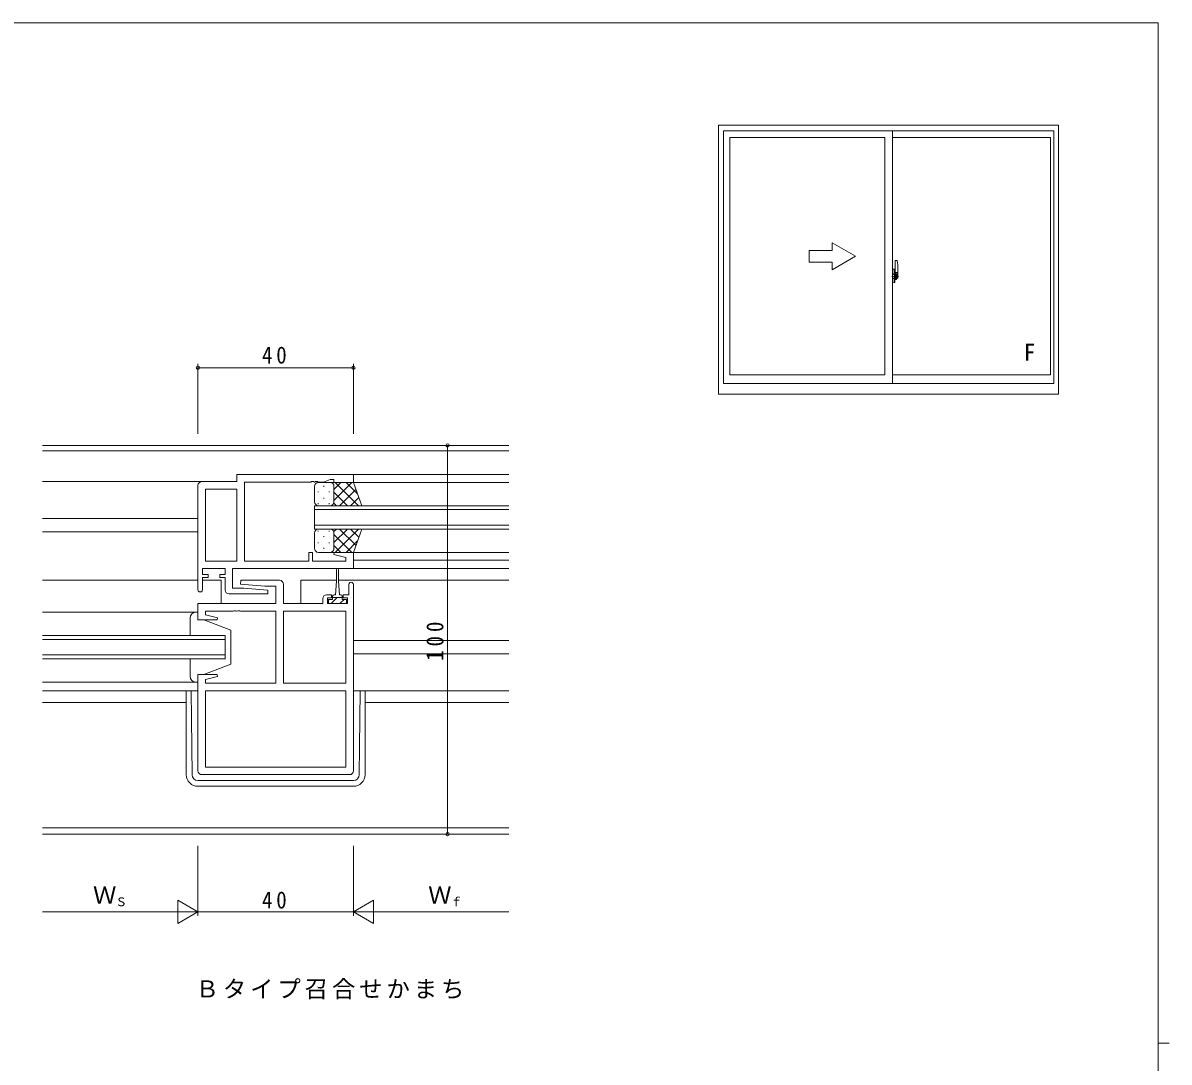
# Model space of a CAD drawing. Units: millimetres on the paper. Extents: x -420 to 373, y -297 to 267.
# Drawn here: x 60.1 to 355.1, y -2.9 to 264.4 of the extents above; entities that cross this region are included whole.
import ezdxf
from ezdxf.enums import TextEntityAlignment as Align

# ---------------------------------------------------------------- set-up
doc = ezdxf.new("R2010")
doc.units = ezdxf.units.MM
doc.linetypes.add('CHAIN2', pattern=[12, 9, -1, 1, -1])
for name, color, linetype, lineweight in [('0-1_YKK_ZWAK', 7, 'Continuous', 9), ('0-3_YKK_11', 7, 'Continuous', 9), ('0-4_YKK_12', 2, 'Continuous', 9), ('0-5_YKK_13', 4, 'Continuous', 9), ('0-6_YKK_A1', 4, 'Continuous', 9), ('0-7_YKK_D', 6, 'Continuous', 9)]:
    doc.layers.add(name, color=color, linetype=linetype, lineweight=lineweight)
doc.layers.add('0-2_USER1', color=3, linetype='Continuous')
doc.styles.add('ＭＳ ゴシック', font='')
doc.styles.get('ＭＳ ゴシック').set_extended_font_data('MS Gothic')

msp = doc.modelspace()

# ---------------------------------------------------------------- linework, layer by layer
at = {"layer": '0-1_YKK_ZWAK'}
for p, q in [((352.3, 264.425), (-417.7, 264.425)), ((352.3, 264.425), (352.3, -260.575)), ((352.3, 1.925), (355.1, 1.925))]:
    msp.add_line(p, q, dxfattribs=at)
at = {"layer": '0-3_YKK_11'}
for p, q in [((115.185, 148.221), (145.185, 148.221)), ((115.185, 146.421), (115.185, 148.221)), ((145.185, 148.221), (145.185, 146.221)), ((105.185, 118.621), (105.185, 145.421)), ((106.185, 146.421), (115.185, 146.421)), ((117.185, 146.291), (117.185, 125.951)), ((134.226, 146.291), (117.185, 146.291)), ((134.41, 146.411), (134.226, 146.291)), ((134.96, 146.411), (134.41, 146.411)), ((135.143, 146.291), (134.96, 146.411)), ((135.226, 146.291), (135.143, 146.291)), ((135.41, 146.411), (135.226, 146.291)), ((135.96, 146.411), (135.41, 146.411)), ((136.143, 146.291), (135.96, 146.411)), ((137.454, 146.291), (136.143, 146.291)), ((139.185, 146.921), (137.454, 146.291)), ((140.185, 146.921), (139.185, 146.921)), ((140.185, 146.221), (140.185, 146.921)), ((145.185, 146.221), (140.185, 146.221)), ((107.115, 144.491), (107.115, 125.951)), ((115.185, 144.491), (107.115, 144.491)), ((115.185, 125.951), (115.185, 144.491)), ((115.185, 125.951), (115.185, 144.491)), ((133.685, 128.221), (134.685, 128.221)), ((133.685, 125.951), (133.685, 128.221)), ((134.685, 128.221), (134.685, 125.951)), ((140.155, 127.699), (140.224, 128.221)), ((143.255, 126.868), (140.155, 127.699)), ((140.224, 128.221), (145.185, 128.221)), ((143.255, 125.951), (143.255, 126.868)), ((145.185, 128.221), (145.185, 124.021)), ((106.385, 124.021), (106.385, 122.521)), ((112.185, 124.021), (106.385, 124.021)), ((107.115, 125.951), (115.185, 125.951)), ((112.185, 122.521), (112.185, 124.021)), ((114.115, 124.021), (114.115, 119.021)), ((145.185, 124.021), (114.115, 124.021)), ((117.185, 125.951), (133.685, 125.951)), ((134.685, 125.951), (143.255, 125.951)), ((106.385, 122.521), (107.785, 122.521)), ((106.385, 121.721), (106.385, 118.621)), ((107.785, 121.721), (106.385, 121.721)), ((107.785, 122.521), (107.785, 121.721)), ((110.785, 122.521), (112.185, 122.521)), ((110.785, 121.721), (110.785, 122.521)), ((112.185, 121.721), (110.785, 121.721)), ((112.185, 118.521), (112.185, 121.721)), ((116.165, 120.065), (116.207, 121.021)), ((116.207, 121.021), (126.185, 121.021)), ((114.115, 119.021), (116.992, 119.021)), ((122.378, 119.521), (116.165, 120.065)), ((116.992, 119.021), (123.205, 118.478)), ((125.255, 119.521), (122.378, 119.521)), ((123.205, 118.478), (123.163, 117.521)), ((125.255, 115.021), (125.255, 119.521)), ((127.185, 120.021), (127.185, 115.021)), ((143.985, 117.321), (143.985, 119.921)), ((145.185, 119.921), (145.185, 72.021)), ((123.163, 117.521), (113.185, 117.521)), ((137.285, 115.021), (137.285, 116.321)), ((138.285, 117.321), (139.585, 117.321)), ((138.485, 116.521), (138.485, 115.021)), ((139.585, 116.521), (138.485, 116.521)), ((139.585, 117.321), (139.585, 116.521)), ((142.585, 117.321), (143.985, 117.321)), ((142.585, 116.521), (142.585, 117.321)), ((143.685, 116.521), (142.585, 116.521)), ((143.685, 115.021), (143.685, 116.521)), ((105.185, 115.021), (125.255, 115.021)), ((105.185, 110.821), (105.185, 115.021)), ((107.115, 113.091), (107.115, 112.174)), ((114.226, 113.091), (107.115, 113.091)), ((107.115, 112.174), (110.214, 111.343)), ((114.41, 113.211), (114.226, 113.091)), ((114.96, 113.211), (114.41, 113.211)), ((115.143, 113.091), (114.96, 113.211)), ((115.226, 113.091), (115.143, 113.091)), ((115.41, 113.211), (115.226, 113.091)), ((115.96, 113.211), (115.41, 113.211)), ((116.143, 113.091), (115.96, 113.211)), ((125.185, 113.091), (116.143, 113.091)), ((125.185, 94.551), (125.185, 113.091)), ((127.185, 115.021), (137.285, 115.021)), ((127.185, 113.091), (143.255, 113.091)), ((127.185, 94.551), (127.185, 113.091)), ((127.185, 94.551), (127.185, 113.091)), ((138.485, 115.021), (143.685, 115.021)), ((143.255, 113.091), (143.255, 94.551)), ((110.145, 110.821), (105.185, 110.821)), ((110.214, 111.343), (110.145, 110.821)), ((105.185, 96.821), (110.145, 96.821)), ((105.185, 72.021), (105.185, 96.821)), ((110.214, 96.299), (107.115, 95.468)), ((107.115, 95.468), (107.115, 94.551)), ((107.115, 94.551), (125.185, 94.551)), ((110.145, 96.821), (110.214, 96.299)), ((143.255, 94.551), (127.185, 94.551)), ((107.115, 72.951), (107.115, 92.621)), ((107.115, 92.621), (143.255, 92.621)), ((107.115, 92.621), (143.255, 92.621)), ((143.255, 92.621), (143.255, 72.951)), ((144.185, 71.021), (106.185, 71.021)), ((143.255, 72.951), (107.115, 72.951))]:
    msp.add_line(p, q, dxfattribs=at)
for centre, radius, start, end in [((106.185, 145.421), 1, 90, 179.99998), ((126.185, 120.021), 1, 0, 89.99998), ((105.785, 118.621), 0.6, 179.99998, 0), ((113.185, 118.521), 1, 180, 269.99998), ((144.585, 119.921), 0.6, 359.99998, 180), ((138.285, 116.321), 1, 90, 179.99998), ((106.185, 72.021), 1, 180, 269.99998), ((144.185, 72.021), 1, 270, 359.99998)]:
    msp.add_arc(centre, radius, start, end, dxfattribs=at)
at = {"layer": '0-4_YKK_12'}
for p, q in [((185.185, 155.721), (65.185, 155.721)), ((65.185, 154.321), (185.185, 154.321)), ((185.185, 148.221), (145.185, 148.221)), ((106.185, 146.421), (65.185, 146.421)), ((185.185, 146.221), (145.185, 146.221)), ((135.185, 140.221), (135.185, 134.221)), ((185.185, 140.221), (135.185, 140.221)), ((135.185, 139.221), (185.185, 139.221)), ((105.185, 136.921), (65.185, 136.921)), ((105.185, 133.521), (65.185, 133.521)), ((185.185, 135.221), (135.185, 135.221)), ((135.185, 134.221), (185.185, 134.221)), ((185.185, 128.221), (144.808, 128.221)), ((185.185, 124.021), (114.406, 124.021)), ((185.185, 126.221), (145.185, 126.222)), ((105.185, 121.021), (65.185, 121.021)), ((111.185, 121.021), (106.385, 121.021)), ((111.185, 121.021), (111.185, 115.128)), ((131.685, 121.021), (131.685, 115.128)), ((140.835, 121.021), (131.685, 121.021)), ((185.185, 121.021), (141.32, 121.021)), ((105.185, 112.821), (65.185, 112.821)), ((112.185, 106.821), (65.185, 106.821)), ((112.185, 100.821), (112.185, 106.821)), ((65.185, 105.821), (112.185, 105.821)), ((185.185, 105.521), (145.185, 105.521)), ((112.185, 101.821), (65.185, 101.821)), ((65.185, 100.821), (112.255, 100.821)), ((185.185, 102.121), (145.185, 102.121)), ((105.185, 94.821), (65.185, 94.821)), ((105.185, 92.621), (65.185, 92.621)), ((145.185, 92.621), (185.185, 92.621)), ((102.185, 89.621), (65.185, 89.621)), ((185.185, 89.621), (148.185, 89.621)), ((65.185, 57.351), (185.185, 57.351)), ((65.185, 55.721), (185.185, 55.721))]:
    msp.add_line(p, q, dxfattribs=at)
at = {"layer": '0-5_YKK_13'}
for p, q in [((135.188, 141.219), (135.188, 145.219)), ((136.188, 146.219), (139.188, 146.219)), ((137.552, 145.299), (137.552, 145.099)), ((145.188, 146.219), (139.188, 146.219)), ((140.188, 144.428), (141.98, 146.219)), ((140.188, 141.599), (144.808, 146.219)), ((140.188, 145.219), (140.188, 141.619)), ((140.188, 144.819), (140.188, 141.219)), ((140.457, 146.219), (146.457, 140.219)), ((143.285, 146.219), (146.246, 143.259)), ((147.331, 140.219), (145.188, 146.219)), ((136.137, 143.884), (136.137, 143.684)), ((137.552, 142.269), (137.552, 142.069)), ((138.967, 143.884), (138.967, 143.684)), ((140.188, 143.659), (143.628, 140.219)), ((141.637, 140.219), (145.833, 144.415)), ((144.465, 140.219), (146.577, 142.331)), ((136.137, 140.854), (136.137, 140.654)), ((139.188, 140.219), (136.188, 140.219)), ((138.967, 140.854), (138.967, 140.654)), ((138.967, 140.219), (147.331, 140.219)), ((140.132, 140.887), (140.8, 140.219)), ((135.188, 133.221), (135.188, 129.221)), ((136.137, 133.586), (136.137, 133.786)), ((139.188, 134.221), (136.188, 134.221)), ((138.967, 134.221), (147.331, 134.221)), ((138.967, 133.586), (138.967, 133.786)), ((140.132, 133.553), (140.8, 134.221)), ((140.188, 130.781), (143.628, 134.221)), ((140.188, 129.621), (140.188, 133.221)), ((140.188, 132.841), (144.808, 128.221)), ((140.188, 129.221), (140.188, 132.821)), ((140.457, 128.221), (146.457, 134.221)), ((141.637, 134.221), (145.833, 130.025)), ((144.465, 134.221), (146.577, 132.109)), ((147.331, 134.221), (145.188, 128.221)), ((136.137, 130.556), (136.137, 130.756)), ((137.552, 132.171), (137.552, 132.371)), ((138.967, 130.556), (138.967, 130.756)), ((140.188, 130.013), (141.98, 128.221)), ((143.285, 128.221), (146.246, 131.182)), ((136.188, 128.221), (139.188, 128.221)), ((137.552, 129.141), (137.552, 129.341)), ((145.188, 128.221), (139.188, 128.221)), ((140.835, 120.821), (140.835, 123.771)), ((141.335, 123.771), (141.335, 120.821)), ((140.835, 120.821), (140.585, 117.321)), ((141.335, 120.821), (141.585, 117.321)), ((138.785, 116.121), (139.835, 116.121)), ((138.785, 115.021), (138.785, 116.121)), ((141.03, 116.621), (139.43, 115.021)), ((139.835, 116.921), (139.835, 116.121)), ((139.835, 116.621), (142.335, 116.621)), ((140.585, 117.321), (140.235, 117.321)), ((141.935, 117.321), (141.585, 117.321)), ((142.775, 116.121), (141.675, 115.021)), ((142.335, 116.121), (142.335, 116.921)), ((142.335, 116.121), (143.385, 116.121)), ((143.385, 116.121), (143.385, 115.021)), ((104.685, 112.821), (105.185, 112.821)), ((105.185, 112.821), (105.185, 110.821)), ((143.385, 115.021), (138.785, 115.021)), ((103.185, 106.821), (103.185, 111.321)), ((105.185, 110.821), (106.685, 110.821)), ((106.685, 110.821), (113.685, 108.221)), ((113.685, 108.221), (113.685, 99.421)), ((103.185, 96.321), (103.185, 100.821)), ((106.685, 96.821), (113.685, 99.421)), ((105.185, 94.821), (104.685, 94.821)), ((105.185, 96.821), (105.185, 94.821)), ((106.685, 96.821), (105.185, 96.821)), ((102.185, 92.621), (102.185, 71.021)), ((103.667, 71.003), (103.407, 92.621)), ((145.185, 92.621), (145.485, 92.621)), ((146.702, 71.003), (146.962, 92.621)), ((148.185, 92.621), (148.185, 71.021)), ((145.203, 69.521), (105.167, 69.521)), ((105.185, 68.021), (145.185, 68.021))]:
    msp.add_line(p, q, dxfattribs=at)
for centre, radius, start, end in [((136.188, 145.219), 1, 90, 180), ((139.188, 145.219), 1, 0, 90), ((139.188, 145.219), 1, 0, 90), ((136.188, 141.219), 1, 180, 270), ((139.188, 141.219), 1, 270, 0), ((139.188, 141.219), 1, 270, 0), ((136.188, 133.221), 1, 90, 180), ((139.188, 133.221), 1, 0, 90), ((139.188, 133.221), 1, 0, 90), ((136.188, 129.221), 1, 180, 270), ((139.188, 129.221), 1, 270, 0), ((139.188, 129.221), 1, 270, 0), ((141.085, 123.771), 0.25, 0, 180), ((140.235, 116.921), 0.4, 90, 180), ((141.935, 116.921), 0.4, 0, 90), ((104.685, 111.321), 1.5, 90, 180), ((104.685, 96.321), 1.5, 180, 270), ((105.185, 71.021), 3, 180, 270), ((105.167, 71.021), 1.5, 180.68752, 270), ((145.185, 71.021), 3, 270, 0), ((145.203, 71.021), 1.5, 270, 359.31247)]:
    msp.add_arc(centre, radius, start, end, dxfattribs=at)
at = {"layer": '0-6_YKK_A1'}
for p, q in [((239.186, 238.163), (326.686, 238.163)), ((239.186, 168.913), (239.186, 238.163)), ((240.436, 236.663), (325.436, 236.663)), ((240.436, 171.663), (240.436, 236.663)), ((283.936, 171.663), (283.936, 236.663)), ((325.436, 236.663), (325.436, 171.663)), ((326.686, 238.163), (326.686, 168.913)), ((242.036, 234.913), (281.936, 234.913)), ((242.036, 173.863), (242.036, 234.913)), ((281.936, 173.863), (281.936, 234.913)), ((283.936, 234.913), (324.586, 234.913)), ((324.586, 234.913), (324.586, 173.863)), ((268.436, 205.888), (268.436, 207.852)), ((274.436, 204.388), (268.436, 207.852)), ((262.435, 205.888), (262.435, 202.888)), ((268.436, 205.888), (262.435, 205.888)), ((274.436, 204.388), (268.436, 200.924)), ((262.435, 202.888), (268.436, 202.888)), ((268.436, 200.924), (268.436, 202.888)), ((283.936, 201.088), (283.936, 197.588)), ((284.36, 201.074), (283.936, 201.088)), ((284.36, 201.074), (284.36, 200.088)), ((284.386, 201.043), (284.36, 201.043)), ((284.36, 201.043), (284.36, 200.088)), ((284.386, 201.068), (284.461, 201.068)), ((284.386, 201.068), (284.386, 200.113)), ((284.511, 201.018), (284.511, 200.113)), ((284.636, 203.312), (284.636, 200.053)), ((285.095, 203.322), (284.661, 203.337)), ((285.336, 201.068), (285.336, 198.851)), ((283.936, 199.476), (283.951, 199.476)), ((283.936, 199.151), (283.951, 199.151)), ((283.951, 199.698), (283.951, 199.692)), ((283.951, 199.698), (283.951, 198.629)), ((283.966, 199.712), (284.426, 199.696)), ((284.426, 198.63), (283.966, 198.614)), ((283.986, 198.738), (283.986, 198.681)), ((284.011, 198.763), (284.36, 198.763)), ((284.36, 198.656), (284.011, 198.656)), ((284.07, 199.828), (284.07, 199.758)), ((284.096, 199.853), (284.255, 199.853)), ((284.255, 199.733), (284.096, 199.733)), ((284.28, 199.828), (284.28, 199.758)), ((284.36, 200.088), (284.485, 200.088)), ((284.36, 200.088), (284.486, 200.084)), ((284.36, 198.588), (284.486, 198.593)), ((284.36, 198.588), (284.485, 198.588)), ((284.36, 197.633), (284.36, 198.588)), ((284.36, 198.588), (284.36, 197.603)), ((284.386, 197.633), (284.36, 197.633)), ((284.386, 200.113), (284.511, 200.113)), ((284.386, 198.738), (284.386, 198.681)), ((284.386, 198.563), (284.511, 198.563)), ((284.386, 197.608), (284.386, 198.563)), ((284.451, 199.672), (284.451, 198.655)), ((284.462, 199.673), (284.463, 199.673)), ((284.462, 199.673), (284.462, 199.004)), ((284.468, 199.003), (284.462, 199.004)), ((284.463, 199.673), (284.471, 199.674)), ((284.478, 198.999), (284.468, 199.003)), ((284.471, 199.674), (284.481, 199.68)), ((284.486, 198.993), (284.478, 198.999)), ((284.481, 199.68), (284.493, 199.692)), ((284.485, 200.088), (284.485, 200.113)), ((284.485, 198.588), (284.485, 198.563)), ((284.496, 198.981), (284.486, 198.993)), ((284.493, 199.692), (284.506, 199.719)), ((284.503, 198.968), (284.496, 198.981)), ((284.51, 198.939), (284.503, 198.968)), ((284.506, 199.719), (284.511, 199.746)), ((284.511, 198.931), (284.51, 198.939)), ((284.511, 199.746), (284.511, 200.059)), ((284.611, 199.912), (284.511, 199.913)), ((284.511, 198.618), (284.511, 198.931)), ((284.511, 198.763), (284.611, 198.765)), ((284.511, 197.658), (284.511, 198.563)), ((284.54, 199.534), (284.54, 199.336)), ((284.71, 199.534), (284.54, 199.534)), ((284.54, 199.336), (284.54, 199.311)), ((284.71, 199.336), (284.54, 199.336)), ((284.54, 199.311), (284.71, 199.311)), ((284.636, 200.093), (284.636, 199.534)), ((284.636, 200.053), (284.651, 200.053)), ((284.636, 199.534), (284.636, 199.887)), ((284.636, 199.596), (284.636, 199.83)), ((284.636, 199.637), (284.71, 199.637)), ((284.636, 199.311), (284.636, 198.513)), ((284.636, 198.79), (284.636, 199.311)), ((284.651, 200.053), (284.651, 199.756)), ((284.651, 199.756), (284.826, 199.756)), ((284.71, 200.096), (284.71, 199.756)), ((284.71, 199.928), (284.71, 199.978)), ((284.71, 199.756), (284.71, 199.534)), ((284.71, 199.756), (284.71, 199.534)), ((284.71, 199.236), (284.71, 199.31)), ((284.71, 199.31), (284.71, 198.513)), ((284.71, 199.19), (284.71, 199.236)), ((284.811, 199.236), (284.71, 199.236)), ((284.71, 198.997), (284.71, 199.19)), ((284.71, 199.167), (284.71, 198.897)), ((284.71, 198.943), (284.71, 198.997)), ((284.811, 198.997), (284.71, 198.997)), ((284.71, 198.938), (284.71, 198.943)), ((284.811, 198.943), (284.71, 198.943)), ((284.811, 198.938), (284.71, 198.938)), ((284.71, 198.897), (284.723, 198.897)), ((284.71, 198.795), (284.71, 198.744)), ((284.714, 198.728), (284.717, 198.721)), ((284.717, 198.721), (284.721, 198.716)), ((284.721, 198.716), (284.732, 198.708)), ((284.732, 198.708), (284.747, 198.703)), ((284.747, 198.703), (284.765, 198.703)), ((284.748, 200.205), (285.136, 200.205)), ((285.11, 200.133), (284.748, 200.133)), ((284.91, 198.475), (284.748, 198.475)), ((284.748, 198.4), (284.936, 198.4)), ((285.046, 198.703), (284.757, 198.703)), ((284.765, 198.703), (284.775, 198.705)), ((284.775, 198.705), (284.787, 198.708)), ((284.787, 198.708), (284.81, 198.718)), ((284.81, 198.718), (284.811, 198.719)), ((284.811, 199.311), (284.811, 199.509)), ((284.811, 199.425), (284.826, 199.425)), ((284.811, 199.31), (284.811, 199.311)), ((284.811, 199.236), (284.811, 199.31)), ((284.811, 199.19), (284.811, 199.236)), ((284.811, 198.943), (284.811, 198.997)), ((284.811, 198.938), (284.811, 198.943)), ((285.046, 198.938), (284.811, 198.938)), ((284.826, 199.756), (284.826, 198.938)), ((284.826, 198.973), (284.865, 198.973)), ((284.865, 198.973), (284.865, 198.938)), ((284.865, 198.966), (285.081, 198.966)), ((284.936, 198.45), (284.936, 198.4)), ((284.936, 198.4), (284.957, 198.431)), ((284.957, 198.431), (284.968, 198.447)), ((285.046, 198.849), (285.046, 198.938)), ((285.046, 198.897), (285.081, 198.897)), ((285.046, 198.703), (285.046, 198.719)), ((285.081, 198.966), (285.081, 198.794)), ((285.287, 198.801), (285.081, 198.794)), ((285.11, 199.153), (285.11, 200.133)), ((285.135, 199.146), (285.136, 200.205)), ((285.135, 199.106), (285.136, 199.143)), ((284.36, 197.603), (283.936, 197.588)), ((284.386, 197.608), (284.461, 197.608)), ((325.436, 171.663), (240.436, 171.663)), ((281.936, 173.863), (242.036, 173.863)), ((324.586, 173.863), (283.936, 173.863)), ((326.686, 168.913), (239.186, 168.913))]:
    msp.add_line(p, q, dxfattribs=at)
at = {"layer": '0-6_YKK_A1', "linetype": 'CHAIN2'}
msp.add_line((285.508, 199.163), (283.771, 199.163), dxfattribs=at)
at = {"layer": '0-6_YKK_A1'}
for points in [[(283.951, 199.698), (283.953, 199.705), (283.958, 199.711), (283.966, 199.712)], [(283.966, 198.614), (283.958, 198.616), (283.953, 198.621), (283.951, 198.629)], [(284.449, 199.68), (284.45, 199.676), (284.451, 199.672)], [(284.451, 198.655), (284.45, 198.651), (284.449, 198.646)], [(284.71, 199.534), (284.781, 199.527), (284.811, 199.509)], [(284.71, 199.336), (284.781, 199.329), (284.811, 199.311)], [(284.811, 199.31), (284.71, 199.31), (284.71, 199.311)], [(284.811, 198.997), (284.811, 199.19), (284.71, 199.19)], [(284.71, 198.938), (284.71, 198.807), (284.71, 198.795)], [(284.714, 198.728), (284.711, 198.736), (284.71, 198.744)], [(285.046, 198.719), (285.046, 198.849), (284.811, 198.849)], [(285.134, 199.096), (285.136, 199.143), (285.135, 199.146)]]:
    msp.add_lwpolyline(points, dxfattribs=at)
for centre, radius, start, end in [((284.461, 201.018), 0.05, 0, 90), ((284.661, 203.312), 0.025, 88, 180), ((285.093, 203.272), 0.05, 9.79346, 88), ((272.086, 201.027), 13.25, 0.17856, 9.79346), ((284.011, 198.738), 0.025, 90, 180), ((284.011, 198.681), 0.025, 180, 270), ((284.096, 199.828), 0.025, 90, 180), ((284.096, 199.758), 0.025, 180, 270), ((284.255, 199.828), 0.025, 0, 90), ((284.255, 199.758), 0.025, 270, 0), ((284.36, 198.738), 0.025, 0, 90), ((284.36, 198.681), 0.025, 270, 0), ((284.425, 199.671), 0.0254, 22.09753, 91.00793), ((284.425, 198.656), 0.0256, 269.33273, 337.56177), ((284.461, 197.658), 0.05, 270, 0), ((284.485, 200.059), 0.025, 0, 88), ((284.485, 198.618), 0.025, 271.99998, 0), ((284.611, 199.887), 0.025, 0, 88.99998), ((284.611, 198.79), 0.025, 270.99997, 0), ((284.748, 200.093), 0.113, 90, 180), ((284.748, 198.513), 0.113, 180, 270), ((284.748, 200.096), 0.0375, 90, 180), ((284.805, 198.944), 0.095, 183.2594, 273.08768), ((284.748, 198.513), 0.0375, 180, 270), ((284.225, 199.027), 0.88, 321.17381, 347.94702), ((284.91, 198.45), 0.025, 0, 90), ((284.187, 199.007), 0.933, 323.36708, 346.8425), ((283.828, 199.085), 1.307, 330.76877, 347.14854), ((284.225, 199.027), 0.88, 347.94702, 350.0179), ((283.639, 199.113), 1.472, 350.6691, 1.57924), ((284.187, 199.007), 0.933, 346.8425, 351.37085), ((283.828, 199.085), 1.307, 347.14854, 0.46379), ((283.659, 199.144), 1.476, 349.18681, 0.08105), ((285.11, 200.158), 0.025, 270, 0), ((285.286, 198.851), 0.05, 272, 0)]:
    msp.add_arc(centre, radius, start, end, dxfattribs=at)
at = {"layer": '0-7_YKK_D'}
for p, q in [((105.185, 158.721), (105.185, 176.721)), ((105.185, 175.721), (145.185, 175.721)), ((145.185, 158.721), (145.185, 176.721)), ((148.185, 155.721), (170.42, 155.721)), ((169.42, 155.721), (169.42, 55.721)), ((148.185, 55.721), (170.42, 55.721)), ((105.185, 52.721), (105.185, 34.721)), ((105.185, 52.721), (105.185, 34.721)), ((145.185, 52.721), (145.185, 34.721)), ((145.185, 52.721), (145.185, 34.721)), ((99.989, 38.721), (99.989, 32.721)), ((105.185, 35.721), (99.989, 38.721)), ((145.185, 35.721), (150.381, 38.721)), ((150.381, 32.721), (150.381, 38.721)), ((65.185, 35.721), (99.185, 35.721)), ((105.185, 35.721), (94.792, 35.721)), ((105.185, 35.721), (99.989, 32.721)), ((105.185, 35.721), (145.185, 35.721)), ((145.185, 35.721), (155.577, 35.721)), ((145.185, 35.721), (150.381, 32.721)), ((151.185, 35.721), (185.185, 35.721))]:
    msp.add_line(p, q, dxfattribs=at)
for centre in [(105.185, 175.721), (145.185, 175.721), (169.42, 155.721), (169.42, 55.721)]:
    msp.add_circle(centre, 0.425, dxfattribs=at)

# ---------------------------------------------------------------- texts
at = {"layer": '0-2_USER1', "insert": (104.573, 13.214), "char_height": 4.399, "attachment_point": 7, "style": 'ＭＳ ゴシック'}
msp.add_mtext('\\T1.17;Ｂタイプ召合せかまち', dxfattribs=at)
at = {"layer": '0-6_YKK_A1', "color": 3, "style": 'ＭＳ ゴシック'}
msp.add_text('F', height=4.399, dxfattribs=at).set_placement((317.689, 176.173), align=Align.BOTTOM_LEFT)
at = {"layer": '0-7_YKK_D', "color": 3, "style": 'ＭＳ ゴシック'}
for p in [(78.185, 36.521), (164.425, 36.521)]:
    msp.add_text('Ｗ', height=4.399, dxfattribs=at).set_placement(p, align=Align.BOTTOM_LEFT)
at = {"layer": '0-7_YKK_D', "color": 7, "style": 'ＭＳ ゴシック'}
for s, p in [('Ｓ', (83.945, 36.521)), ('ｆ', (170.185, 36.521))]:
    msp.add_text(s, height=2.199, dxfattribs=at).set_placement(p, align=Align.BOTTOM_LEFT)
at = {"layer": '0-7_YKK_D', "color": 3, "char_height": 4.399, "attachment_point": 7, "style": 'ＭＳ ゴシック'}
for insert in [(121.665, 176.721), (121.665, 36.521)]:
    msp.add_mtext('\\T1.36;\\W0.9;40', dxfattribs=dict(at, insert=insert))
at = {"layer": '0-7_YKK_D', "color": 3, "insert": (168.42, 100.281), "char_height": 4.399, "attachment_point": 7, "rotation": 90, "style": 'ＭＳ ゴシック'}
msp.add_mtext('\\T1.38;\\W0.9;100', dxfattribs=at)

doc.saveas('drawing.dxf')
